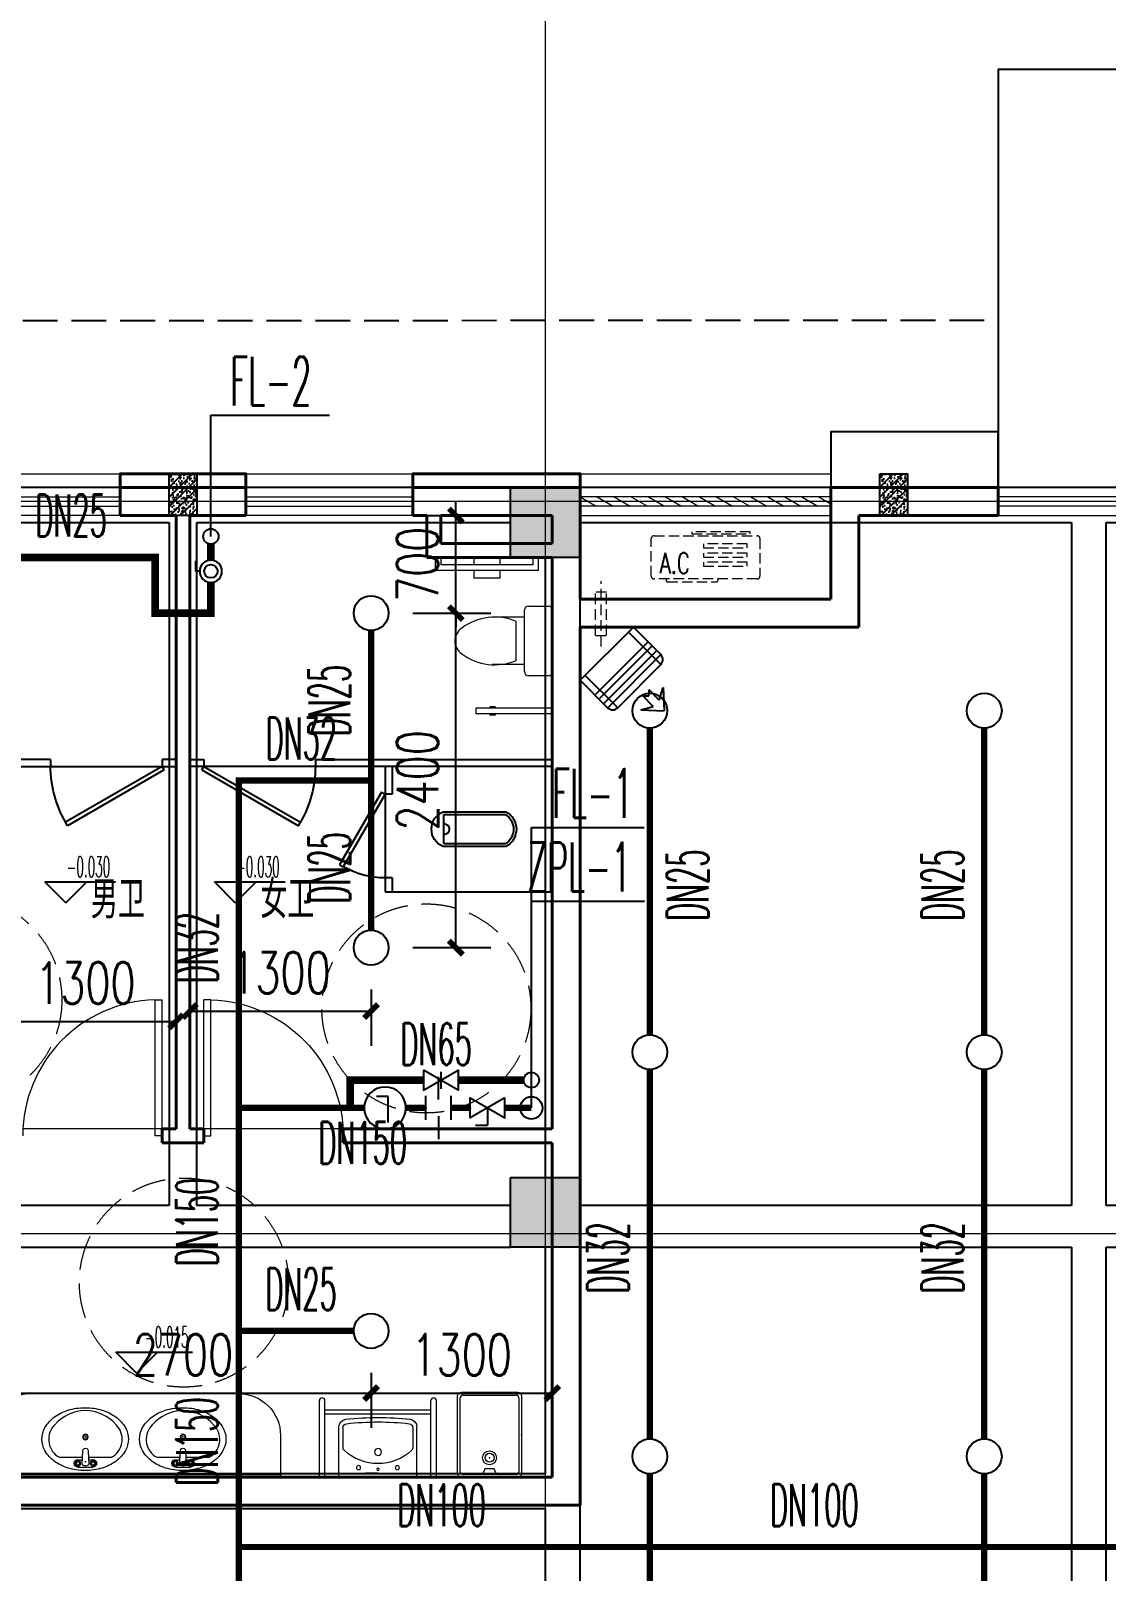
# Model space of a CAD drawing. Extents: x 1031190 to 1725648, y 733081 to 1571294.
# Drawn here: x 1148325 to 1156042, y 1141482 to 1152534 of the extents above; entities that cross this region are included whole.
import ezdxf

# ---------------------------------------------------------------- set-up
doc = ezdxf.new("R2010")
doc.units = 0
doc.header["$LTSCALE"] = 1000
doc.header["$MEASUREMENT"] = 0
for name, pattern in [('__DASH', [0.35, 0.25, -0.1]), ('ACAD_ISO10W100', [18.5, 12, -3, 0.5, -3]), ('DASH', [0.35, 0.25, -0.1]), ('DOTE', [2.42, 2, -0.2, 0.02, -0.2]), ('HIDDEN', [0.375, 0.25, -0.125])]:
    doc.linetypes.add(name, pattern=pattern)
for name, color, linetype in [('A-AC', 8, 'Continuous'), ('A-EQPM-MECH', 191, 'Continuous'), ('BEAM', 4, 'Continuous'), ('DIM_ELEV', 3, 'Continuous'), ('DIM_不分区喷淋', 3, 'Continuous'), ('DIM_废水', 3, 'Continuous'), ('EQUIP_不分区喷淋', 7, 'Continuous'), ('EVALVE_不分区喷淋', 7, 'Continuous'), ('PIPE-不分区喷淋', 6, 'ZP'), ('PIPE-废水', 31, 'F'), ('PUB_TEXT', 4, 'Continuous'), ('S-COLU-HATCH', 30, 'Continuous'), ('S-COLU-LINE1', 6, 'Continuous'), ('TEXT_不分区喷淋', 7, 'Continuous'), ('TEXT_废水', 7, 'Continuous'), ('TWT_DIM', 3, 'Continuous'), ('VALVE_不分区喷淋', 7, 'Continuous'), ('VALVE_废水', 7, 'Continuous'), ('VPIPE-不分区喷淋', 6, 'ZP'), ('VPIPE-废水', 31, 'F'), ('卫生间', 6, 'Continuous'), ('平面线脚', 30, 'Continuous'), ('洁具', 200, 'Continuous')]:
    doc.layers.add(name, color=color, linetype=linetype)
for name, color, linetype, lineweight in [('DOTE', 19, 'DOTE', 9), ('LVTRY', 1, 'Continuous', 13), ('STAIR', 2, 'Continuous', 18), ('WALL', 9, 'Continuous', 40), ('WINDOW', 8, 'Continuous', 15), ('平面-看线', 45, 'Continuous', 15), ('平面-空调室内机', 8, 'Continuous', 9), ('平面-空调预留孔', 8, 'Continuous', 15)]:
    doc.layers.add(name, color=color, linetype=linetype, lineweight=lineweight)
doc.styles.add('_TCH_DIM', font='SIMPLEX.shx', dxfattribs={"width": 0.6, "oblique": 10, "bigfont": 'hztxt.shx'})
doc.styles.add('_TCH_DIM_T3', font='SIMPLEX', dxfattribs={"width": 0.705882, "bigfont": 'GBCBIG'})
doc.styles.add('_TWT_PIPEDN', font='SIMPLEX.shx', dxfattribs={"width": 0.6, "oblique": 10, "height": 3, "bigfont": 'HZTXT.shx'})
doc.styles.add('_TWT_SERIAL', font='simplex.shx', dxfattribs={"width": 0.6, "oblique": 10, "height": 3.5, "bigfont": 'aadri.shx'})
doc.styles.add('DIM_FONT', font='SIMPLEX.shx', dxfattribs={"width": 0.56})
doc.styles.get("Standard").update_dxf_attribs({"font": 'gbenor.shx', "bigfont": 'gbcbig.shx'})
doc.linetypes.add('F', pattern='A,3,-0.2,["F",Standard,S=0.25,R=0,X=-0.1,Y=-0.115],-0.2', length=3.4)
doc.linetypes.add('ZP', pattern='A,3,-0.2,["ZP",Standard,S=0.25,R=0,X=-0.1,Y=-0.115],-0.35', length=3.55)
doc.dimstyles.new('_TWT_ARCH&&100', dxfattribs={"dimtxt": 297.5, "dimasz": 100, "dimexe": 250, "dimexo": 300, "dimgap": 126.25, "dimtad": 1, "dimdec": 0, "dimzin": 0, "dimdsep": 46, "dimtxsty": '_TCH_DIM_T3', "dimblk": 'ARCHTICK', "dimcen": 0.09, "dimclrt": 7, "dimazin": 2, "dimtfac": 1, "dimtdec": 0, "dimtix": 1, "dimtmove": 2, "dimatfit": 3, "dimfxl": 0, "dimtolj": 1, "dimtzin": 0, "dimarcsym": 0})

# ---------------------------------------------------------------- blocks, each defined once
blk = doc.blocks.new('A$C1F291256')
at = {"layer": 'BEAM', "linetype": 'ByBlock'}
h = blk.add_hatch(dxfattribs=at)
h.set_pattern_fill('ARMORED', color=2, scale=10, style=0)
h.set_pattern_definition([(50, (-1607921.84, 476005.3), (71.7260183, -6.2752135), [7.5, -82.5]), (355, (-1607921.84, 476005.3), (-13.8751334, 75.2192134), [6, -66]), (100.4514, (-1607915.865, 476004.78), (57.8509382, 68.9439542), [6.374019, -70.1142112]), (46.1842, (-1607921.84, 476025.3), (106.724105, -16.5519014), [11.25, -123.75]), (96.6356, (-1607912.95, 476023.92), (93.4662706, 97.411787), [9.561029, -105.1713]), (351.1842, (-1607921.84, 476025.3), (93.4661945, 97.41186), [9, -99]), (21, (-1607911.84, 476020.3), (59.6907052, -40.261889), [7.5, -82.5]), (326, (-1607911.84, 476020.3), (24.3315332, 72.5150045), [6, -66]), (71.4514, (-1607906.87, 476016.95), (84.0222629, 32.2530497), [6.374019, -70.1142112]), (37.5, (-1607921.842, 476005.302), (1.21598553, 33.2893854), [0, -65.2, 0, -67, 0, -66.25]), (7.5, (-1607921.842, 476005.302), (26.30695374, 39.4411712), [0, -38.2, 0, -63.7, 0, -25.25]), (327.5, (-1607944.142, 476005.302), (53.3822436, -2.25548717), [0, -25, 0, -78, 0, -103.5]), (317.5, (-1607954.14, 476005.3), (58.3186169, 10.0104982), [0, -32.5, 0, -51.8, 0, -73.5]), (45, (-1607921.84, 476005.3), (-35.355339, 35.355339), [])])
h.paths.add_polyline_path([(36700, -1600), (36700, -1900), (36900, -1900), (36900, -1600)])
h = blk.add_hatch(dxfattribs=at)
h.set_pattern_fill('ARMORED', color=2, scale=10, style=0)
h.set_pattern_definition([(50, (-1602821.61, 476005.3), (71.7260183, -6.2752135), [7.5, -82.5]), (355, (-1602821.61, 476005.3), (-13.8751334, 75.2192134), [6, -66]), (100.4514, (-1602815.63, 476004.78), (57.8509382, 68.9439542), [6.374019, -70.1142112]), (46.1842, (-1602821.61, 476025.3), (106.724105, -16.5519014), [11.25, -123.75]), (96.6356, (-1602812.71, 476023.92), (93.4662706, 97.411787), [9.561029, -105.1713]), (351.1842, (-1602821.61, 476025.3), (93.4661945, 97.41186), [9, -99]), (21, (-1602811.61, 476020.3), (59.6907052, -40.261889), [7.5, -82.5]), (326, (-1602811.61, 476020.3), (24.3315332, 72.5150045), [6, -66]), (71.4514, (-1602806.634, 476016.95), (84.0222629, 32.2530497), [6.374019, -70.1142112]), (37.5, (-1602821.608, 476005.302), (1.21598553, 33.2893854), [0, -65.2, 0, -67, 0, -66.25]), (7.5, (-1602821.61, 476005.3), (26.30695374, 39.4411712), [0, -38.2, 0, -63.7, 0, -25.25]), (327.5, (-1602843.908, 476005.302), (53.3822436, -2.25548717), [0, -25, 0, -78, 0, -103.5]), (317.5, (-1602853.91, 476005.3), (58.3186169, 10.0104982), [0, -32.5, 0, -51.8, 0, -73.5]), (45, (-1602821.61, 476005.3), (-35.355339, 35.355339), [])])
h.paths.add_polyline_path([(41800, -1600), (41800, -1900), (42000, -1900), (42000, -1600)])
at = {"layer": 'BEAM'}
h = blk.add_hatch(color=256, dxfattribs=at)
h.dxf.hatch_style = 1
h.paths.add_polyline_path([(39150, -1700), (39650, -1700), (39650, -2200), (39150, -2200)])
h = blk.add_hatch(color=256, dxfattribs=at)
h.dxf.hatch_style = 1
h.paths.add_polyline_path([(39150, -6650), (39650, -6650), (39650, -7150), (39150, -7150)])
for p, q in [((36800, -1700), (34300, -1700)), ((39151, -1700), (36800, -1700)), ((43300, -1700), (39651, -1700)), ((46950, -1700), (43300, -1700)), ((34300, -1950), (36700, -1950)), ((36700, -1950), (36700, -6850)), ((36900, -6850), (36900, -1950)), ((36900, -1950), (39151, -1950)), ((39650, -1950), (43175, -1950)), ((43175, -1950), (43175, -6850)), ((43425, -1950), (46950, -1950)), ((43425, -6850), (43425, -1950)), ((39400, -2200), (39400, -6650)), ((39650, -6650), (39650, -2200)), ((36700, -6850), (34100, -6850)), ((39150, -6850), (36900, -6850)), ((43175, -6850), (39649, -6850)), ((46950, -6850), (43425, -6850)), ((34100, -7150), (36800, -7150)), ((36800, -7150), (39150, -7150)), ((39400, -7150), (39400, -8775)), ((39649, -7150), (43175, -7150)), ((39650, -8900), (39650, -7150)), ((43175, -7150), (43175, -13250)), ((43425, -7150), (46950, -7150)), ((43425, -13250), (43425, -7150)), ((39400, -8775), (34100, -8775)), ((39650, -13000), (39650, -8900)), ((34100, -9025), (39400, -9025)), ((39400, -9025), (39400, -13000))]:
    blk.add_line(p, q, dxfattribs=at)
at = {"layer": 'BEAM', "color": 2, "linetype": 'ByBlock'}
for points in [[(36700, -1600), (36900, -1600), (36900, -1900), (36700, -1900)], [(41800, -1600), (42000, -1600), (42000, -1900), (41800, -1900)]]:
    blk.add_lwpolyline(points, close=True, dxfattribs=at)
at = {"layer": 'BEAM'}
for points in [[(39150, -1700), (39650, -1700), (39650, -2200), (39150, -2200)], [(39150, -6650), (39650, -6650), (39650, -7150), (39150, -7150)]]:
    blk.add_lwpolyline(points, close=True, dxfattribs=at)
blk = doc.blocks.new('A$C752800CC')
at = {"layer": 'LVTRY', "color": 0}
for p, q in [((380, 0), (820, 0)), ((1082, 0), (1082, -549)), ((1122, 0), (1122, -549)), ((0, -100), (95, -100)), ((95, -100), (95, -840)), ((350, -170), (350, -30)), ((850, -30), (850, -170)), ((0, -140), (55, -140)), ((55, -140), (55, -800)), ((820, -200), (380, -200)), ((430, -200), (430, -430)), ((770, -200), (770, -430)), ((740, -260), (460, -260)), ((0, -377), (55, -377)), ((95, -377), (150, -377)), ((150, -377), (150, -562)), ((1072, -409), (1082, -409)), ((1072, -409), (1072, -449)), ((1122, -409), (1132, -409)), ((1132, -409), (1132, -449)), ((1072, -449), (1082, -449)), ((1082, -549), (1122, -549)), ((1122, -449), (1132, -449)), ((0, -562), (55, -562)), ((95, -562), (150, -562)), ((0, -800), (55, -800)), ((0, -840), (95, -840))]:
    blk.add_line(p, q, dxfattribs=at)
for centre, radius, start, end in [((380, -30), 30, 90, 180), ((820, -30), 30, 0, 90), ((380, -170), 30, 180, 270), ((820, -170), 30, 270, 0), ((827, -412), 398, 157.4505, 216.6381), ((373, -412), 398, 323.3619, 22.5495), ((600, -589), 110, 213.4509, 326.5491)]:
    blk.add_arc(centre, radius, start, end, dxfattribs=at)
at = {"layer": 'LVTRY', "color": 0, "style": 'DIM_FONT', "text_generation_flag": 4, "width": 0.8, "flags": 9}
for tag in ['YSIZE', 'XSIZE']:
    blk.add_attdef(tag, (600, 0), '', height=0.5, rotation=180, dxfattribs=at)
blk = doc.blocks.new('BFBFGBVDVD')
at = {"layer": '洁具', "color": 0}
for p, q in [((1180497, 1092194), (1180597, 1092194)), ((1183147, 1092144), (1180497, 1092144)), ((1180582, 1092118), (1180597, 1092144)), ((1180582, 1092118), (1181275, 1091718)), ((1180597, 1092194), (1180597, 1092144)), ((1180597, 1092144), (1181290, 1091744)), ((1181397, 1092194), (1181397, 1092144)), ((1181397, 1092194), (1183147, 1092194)), ((1181275, 1091718), (1181290, 1091744))]:
    blk.add_line(p, q, dxfattribs=at)
blk.add_arc((1180597, 1092144), 800, 330, 0, dxfattribs=at)
at = {"color": 8, "ltscale": 0.5, "rotation": 270}
blk.add_blockref('A$C752800CC', (1183147, 1093644), dxfattribs=at)
blk = doc.blocks.new('cssd')
at = {"layer": '洁具', "color": 0}
for p, q in [((8184438, -430268), (8184958, -429968)), ((8184453, -430294), (8184973, -429994)), ((8184958, -429968), (8184973, -429994)), ((8184253, -431494), (8184253, -430294)), ((8184253, -430294), (8185153, -430294)), ((8184438, -430268), (8184453, -430294)), ((8184453, -430344), (8184453, -430294)), ((8185053, -430344), (8185053, -430294)), ((8185153, -430294), (8185153, -431494)), ((8184253, -430344), (8184453, -430344)), ((8185053, -430344), (8185153, -430344)), ((8184578, -430710), (8184578, -431162)), ((8184808, -430715), (8184598, -430715)), ((8184598, -430715), (8184598, -431156)), ((8184808, -431156), (8184808, -430715)), ((8184828, -431162), (8184828, -430710)), ((8184253, -431494), (8185153, -431494))]:
    blk.add_line(p, q, dxfattribs=at)
for centre, radius, start, end in [((8184453, -430294), 600, 0, 30), ((8184703, -430762), 135, 22.3551, 157.6449), ((8184703, -430715), 40, 180, 0), ((8184703, -431094), 142, 208.5105, 331.4895), ((8184703, -431094), 122, 210.8078, 329.1922)]:
    blk.add_arc(centre, radius, start, end, dxfattribs=at)
blk = doc.blocks.new('FGFGFNBFNB')
at = {"layer": '洁具', "color": 0}
for p, q in [((1179497, 1092194), (1177797, 1092194)), ((1177797, 1092144), (1180397, 1092144)), ((1179497, 1092194), (1179497, 1092144)), ((1180297, 1092144), (1179604, 1091744)), ((1180312, 1092118), (1179619, 1091718)), ((1180297, 1092194), (1180297, 1092144)), ((1180397, 1092194), (1180297, 1092194)), ((1180312, 1092118), (1180297, 1092144)), ((1179619, 1091718), (1179604, 1091744))]:
    blk.add_line(p, q, dxfattribs=at)
blk.add_arc((1180297, 1092144), 800, 180, 210, dxfattribs=at)
at = {"color": 8, "ltscale": 0.5, "xscale": -1, "rotation": 90}
blk.add_blockref('A$C752800CC', (1177797, 1093644), dxfattribs=at)
blk = doc.blocks.new('_LV1')
at = {"color": 0}
for p, q in [((-280, 0), (280, 0)), ((-280, 0), (-280, -361)), ((280, 0), (280, -361)), ((-280, -29), (280, -29)), ((0, -29), (-90, -29)), ((-90, -29), (90, -29)), ((-251, -356), (-251, -214)), ((251, -356), (251, -215))]:
    blk.add_line(p, q, dxfattribs=at)
for centre, radius in [((-139, -69), 15), ((0, -57), 8), ((139, -69), 15), ((1, -182), 24.9)]:
    blk.add_circle(centre, radius, dxfattribs=at)
for centre, radius, start, end in [((0, -452), 354, 46.7581, 133.1543), ((-223, -214), 28, 133.1543, 180), ((223, -215), 28, 0, 46.7581), ((-224, -361), 56, 180, 263.481), ((-223, -356), 28, 180, 263.4984), ((0, 1600), 2029, 263.481, 276.519), ((0, 1600), 1997, 263.4984, 276.5122), ((223, -356), 28, 276.5122, 0), ((224, -361), 56, 276.519, 0)]:
    blk.add_arc(centre, radius, start, end, dxfattribs=at)
blk = doc.blocks.new('A$C549C535F')
at = {"layer": 'LVTRY', "color": 0}
for p, q in [((0, 0), (-550, 0)), ((0, -40), (-550, -40)), ((-485, -800), (-485, -40)), ((-455, -800), (-455, -40)), ((0, -800), (-550, -800)), ((0, -840), (-550, -840))]:
    blk.add_line(p, q, dxfattribs=at)
for centre in [(-550, -20), (-550, -820)]:
    blk.add_arc(centre, 20, 89.9994, 269.9994, dxfattribs=at)
at = {"layer": 'LVTRY', "color": 8, "extrusion": (0, 0, -1), "zscale": -1, "rotation": 90}
blk.add_blockref('_LV1', (0, -420), dxfattribs=at)
blk = doc.blocks.new('QER5Y5WE3')
for p, q in [((-194, 188), (-1, 388)), ((72, 389), (-156, 153)), ((360, -17), (-29, 359)), ((389, 14), (0, 389)), ((72, 389), (387, 86)), ((236, 408), (404, 419)), ((326, 383), (236, 408)), ((326, 383), (253, 308)), ((372, 340), (299, 264)), ((399, 251), (372, 340)), ((399, 251), (404, 419)), ((292, -73), (-90, 296)), ((321, -43), (-61, 326)), ((297, 307), (253, 308)), ((299, 264), (297, 307)), ((194, -188), (-194, 188)), ((387, 86), (159, -151)), ((388, 13), (194, -188))]:
    blk.add_line(p, q)
for centre, start, end in [((36, 352), 46.0154, 136.0154), ((351, 49), 316.0154, 46.0154)]:
    blk.add_arc(centre, 51.3, start, end)
blk = doc.blocks.new('gsergvr')
at = {"layer": '平面-空调预留孔', "linetype": 'DASH', "ltscale": 0.3}
for p, q in [((34075, 17176), (34075, 17166)), ((34085, 17156), (34438, 17156)), ((34448, 17166), (34448, 17176))]:
    blk.add_line(p, q, dxfattribs=at)
blk.add_lwpolyline([(34729, 17176), (33989, 17176, -0.414214), (33969, 17196), (33969, 17466, -0.414214), (33989, 17486), (34729, 17486, -0.414214), (34749, 17466), (34749, 17196, -0.414214)], format="xyb", close=True, dxfattribs=at)
for points in [[(34679, 17515), (34260, 17515), (34260, 17500), (34679, 17500)], [(34658, 17428), (34343, 17428), (34343, 17399), (34658, 17399)], [(34658, 17362), (34343, 17362), (34343, 17333), (34658, 17333)], [(34658, 17296), (34343, 17296), (34343, 17267), (34658, 17267)]]:
    blk.add_lwpolyline(points, close=True, dxfattribs=at)
for centre, start, end in [((34085, 17166), 180, 270), ((34438, 17166), 270, 0)]:
    blk.add_arc(centre, 10, start, end, dxfattribs=at)
at = {"layer": '平面-空调预留孔', "linetype": 'DASH', "ltscale": 0.3, "style": '_TCH_DIM', "width": 0.705882}
blk.add_text('A.C', height=146.9, dxfattribs=at).set_placement((34028, 17216))
blk = doc.blocks.new('dongkong')
at = {"layer": '平面-空调预留孔', "linetype": 'HIDDEN', "ltscale": 0.3}
for p, q in [((-603796, 210900), (-603796, 210431)), ((-603836, 210821), (-603836, 210511)), ((-603836, 210821), (-603756, 210821)), ((-603756, 210821), (-603756, 210511))]:
    blk.add_line(p, q, dxfattribs=at)
blk.add_lwpolyline([(-603756, 210511), (-603836, 210511)], dxfattribs=at)
blk = doc.blocks.new('rewerwer')
at = {"layer": 'S-COLU-HATCH'}
h = blk.add_hatch(color=8, dxfattribs=at)
h.dxf.hatch_style = 1
h.paths.add_polyline_path([(1332338, 1149256), (1332838, 1149256), (1332838, 1148756), (1332338, 1148756)])
h = blk.add_hatch(color=8, dxfattribs=at)
h.dxf.hatch_style = 1
h.paths.add_polyline_path([(1332338, 1144306), (1332838, 1144306), (1332838, 1143806), (1332338, 1143806)])
at = {"layer": 'S-COLU-LINE1', "color": 8}
for points in [[(1332338, 1149256), (1332838, 1149256), (1332838, 1148756), (1332338, 1148756)], [(1332338, 1144306), (1332838, 1144306), (1332838, 1143806), (1332338, 1143806)]]:
    blk.add_lwpolyline(points, close=True, dxfattribs=at)
blk = doc.blocks.new('_ArchTick')
at = {"color": 0, "linetype": 'ByBlock', "const_width": 0.4}
blk.add_lwpolyline([(-0.5, -0.5), (0.5, 0.5)], dxfattribs=at)
blk = doc.blocks.new('*D684')
at = {"layer": 'Defpoints', "color": 0}
for p in [(1149467, 1145956), (1150767, 1145956), (1150767, 1145501)]:
    blk.add_point(p, dxfattribs=at)
at = {"layer": 'TWT_DIM', "color": 0, "lineweight": -2}
for p, q in [((1149467, 1145656), (1149467, 1145251)), ((1150767, 1145656), (1150767, 1145251)), ((1149467, 1145501), (1150767, 1145501))]:
    blk.add_line(p, q, dxfattribs=at)
at = {"layer": 'TWT_DIM', "color": 0, "lineweight": -2, "xscale": 100, "yscale": 100, "zscale": 100, "rotation": 180}
blk.add_blockref('_ArchTick', (1149467, 1145501), dxfattribs=at)
at = {"layer": 'TWT_DIM', "color": 0, "lineweight": -2, "xscale": 100, "yscale": 100, "zscale": 100}
blk.add_blockref('_ArchTick', (1150767, 1145501), dxfattribs=at)
at = {"layer": 'TWT_DIM', "color": 7, "insert": (1150117, 1145776), "char_height": 297.5, "attachment_point": 5, "style": '_TCH_DIM_T3'}
blk.add_mtext('\\A1;1300', dxfattribs=at)
blk = doc.blocks.new('*D685')
at = {"layer": 'Defpoints', "color": 0}
for p in [(1148067, 1145956), (1149367, 1145956), (1149367, 1145427)]:
    blk.add_point(p, dxfattribs=at)
at = {"layer": 'TWT_DIM', "color": 0, "lineweight": -2}
for p, q in [((1148067, 1145656), (1148067, 1145177)), ((1149367, 1145656), (1149367, 1145177)), ((1148067, 1145427), (1149367, 1145427))]:
    blk.add_line(p, q, dxfattribs=at)
at = {"layer": 'TWT_DIM', "color": 0, "lineweight": -2, "xscale": 100, "yscale": 100, "zscale": 100, "rotation": 180}
blk.add_blockref('_ArchTick', (1148067, 1145427), dxfattribs=at)
at = {"layer": 'TWT_DIM', "color": 0, "lineweight": -2, "xscale": 100, "yscale": 100, "zscale": 100}
blk.add_blockref('_ArchTick', (1149367, 1145427), dxfattribs=at)
at = {"layer": 'TWT_DIM', "color": 7, "insert": (1148717, 1145702), "char_height": 297.5, "attachment_point": 5, "style": '_TCH_DIM_T3'}
blk.add_mtext('\\A1;1300', dxfattribs=at)
blk = doc.blocks.new('*D689')
at = {"layer": 'Defpoints', "color": 0}
for p in [(1148067, 1143206), (1150767, 1143206), (1150767, 1142760)]:
    blk.add_point(p, dxfattribs=at)
at = {"layer": 'TWT_DIM', "color": 0, "lineweight": -2}
for p, q in [((1148067, 1142906), (1148067, 1142510)), ((1150767, 1142906), (1150767, 1142510)), ((1148067, 1142760), (1150767, 1142760))]:
    blk.add_line(p, q, dxfattribs=at)
at = {"layer": 'TWT_DIM', "color": 0, "lineweight": -2, "xscale": 100, "yscale": 100, "zscale": 100, "rotation": 180}
blk.add_blockref('_ArchTick', (1148067, 1142760), dxfattribs=at)
at = {"layer": 'TWT_DIM', "color": 0, "lineweight": -2, "xscale": 100, "yscale": 100, "zscale": 100}
blk.add_blockref('_ArchTick', (1150767, 1142760), dxfattribs=at)
at = {"layer": 'TWT_DIM', "color": 7, "insert": (1149417, 1143035), "char_height": 297.5, "attachment_point": 5, "style": '_TCH_DIM_T3'}
blk.add_mtext('\\A1;2700', dxfattribs=at)
blk = doc.blocks.new('*D690')
at = {"layer": 'Defpoints', "color": 0}
for p in [(1150767, 1143206), (1152067, 1143206), (1152067, 1142760)]:
    blk.add_point(p, dxfattribs=at)
at = {"layer": 'TWT_DIM', "color": 0, "lineweight": -2}
for p, q in [((1150767, 1142906), (1150767, 1142510)), ((1152067, 1142906), (1152067, 1142510)), ((1150767, 1142760), (1152067, 1142760))]:
    blk.add_line(p, q, dxfattribs=at)
at = {"layer": 'TWT_DIM', "color": 0, "lineweight": -2, "xscale": 100, "yscale": 100, "zscale": 100, "rotation": 180}
blk.add_blockref('_ArchTick', (1150767, 1142760), dxfattribs=at)
at = {"layer": 'TWT_DIM', "color": 0, "lineweight": -2, "xscale": 100, "yscale": 100, "zscale": 100}
blk.add_blockref('_ArchTick', (1152067, 1142760), dxfattribs=at)
at = {"layer": 'TWT_DIM', "color": 7, "insert": (1151417, 1143035), "char_height": 297.5, "attachment_point": 5, "style": '_TCH_DIM_T3'}
blk.add_mtext('\\A1;1300', dxfattribs=at)
blk = doc.blocks.new('*D694')
at = {"layer": 'Defpoints', "color": 0}
for p in [(1150767, 1148356), (1151375, 1148356), (1150767, 1145956)]:
    blk.add_point(p, dxfattribs=at)
at = {"layer": 'TWT_DIM', "color": 0, "lineweight": -2}
for p, q in [((1151067, 1148356), (1151625, 1148356)), ((1151375, 1145956), (1151375, 1148356)), ((1151067, 1145956), (1151625, 1145956))]:
    blk.add_line(p, q, dxfattribs=at)
at = {"layer": 'TWT_DIM', "color": 0, "lineweight": -2, "xscale": 100, "yscale": 100, "zscale": 100}
for p, rotation in [((1151375, 1148356), 90), ((1151375, 1145956), 270)]:
    blk.add_blockref('_ArchTick', p, dxfattribs=dict(at, rotation=rotation))
at = {"layer": 'TWT_DIM', "color": 7, "insert": (1151100, 1147156), "char_height": 297.5, "attachment_point": 5, "rotation": 90, "style": '_TCH_DIM_T3'}
blk.add_mtext('\\A1;2400', dxfattribs=at)
blk = doc.blocks.new('*D695')
at = {"layer": 'Defpoints', "color": 0}
for p in [(1150767, 1149056), (1151375, 1149056), (1150767, 1148356)]:
    blk.add_point(p, dxfattribs=at)
at = {"layer": 'TWT_DIM', "color": 0, "lineweight": -2}
for p, q in [((1151375, 1149056), (1151375, 1149156)), ((1151067, 1149056), (1151625, 1149056)), ((1151375, 1148356), (1151375, 1149056)), ((1151067, 1148356), (1151625, 1148356)), ((1151375, 1148356), (1151375, 1148256))]:
    blk.add_line(p, q, dxfattribs=at)
at = {"layer": 'TWT_DIM', "color": 0, "lineweight": -2, "xscale": 100, "yscale": 100, "zscale": 100}
for p, rotation in [((1151375, 1149056), 270), ((1151375, 1148356), 90)]:
    blk.add_blockref('_ArchTick', p, dxfattribs=dict(at, rotation=rotation))
at = {"layer": 'TWT_DIM', "color": 7, "insert": (1151100, 1148706), "char_height": 297.5, "attachment_point": 5, "rotation": 90, "style": '_TCH_DIM_T3'}
blk.add_mtext('\\A1;700', dxfattribs=at)
blk = doc.blocks.new('$EVALVE$00000030')
for p in [(0, 0), (87, 124)]:
    blk.add_line(p, (0, 124))
blk.add_lwpolyline([(-125, -72), (125, 72), (125, -72), (-125, 72)], close=True)
for p in [(-125, 0), (125, 0)]:
    blk.add_point(p)
blk = doc.blocks.new('$EVALVE$00000027')
at = {"color": 7}
for p, q in [((-23, 104), (-23, -83)), ((-23, -83), (61, -83))]:
    blk.add_line(p, q, dxfattribs=at)
blk.add_lwpolyline([(-150, 0, 1), (150, 0, 1), (-150, 0, 0.808179)], format="xyb")
for p in [(-150, 0), (150, 0)]:
    blk.add_point(p)
blk = doc.blocks.new('$VALVE$00000458')
at = {"linetype": 'Continuous'}
for p, q in [((0, 60), (0, 224)), ((-90, 86), (-90, -86)), ((90, 86), (90, -86)), ((0, -60), (0, -224))]:
    blk.add_line(p, q, dxfattribs=at)
for p in [(-90, 0), (90, 0)]:
    blk.add_point(p)
blk = doc.blocks.new('$VALVE$00000296')
for points in [[(-125, 72), (-125, -72), (125, 72), (125, -72), (-125, 72)], [(0, 60), (0, -64)]]:
    blk.add_lwpolyline(points)
for p in [(-125, 0), (125, 0)]:
    blk.add_point(p)
blk = doc.blocks.new('$VALVE$00000524')
for p in [(75, 111), (0, 80)]:
    blk.add_line(p, (0, 111))
blk.add_lwpolyline([(-80, 0, 1), (80, 0, 1), (-80, 0, 0.376185)], format="xyb")
blk.add_circle((0, 0), 48)
for p in [(-80, 0), (80, 0)]:
    blk.add_point(p)
blk = doc.blocks.new('$TwtSys$00000125')
blk.add_circle((0, 0, 0), 1)
blk = doc.blocks.new('$WINLIB2D$00000001')
at = {"color": 0}
for points in [[(-0.5, 0.5), (-0.5, -0.5)], [(-0.5, 0.5), (0.5, 0.5)], [(0.5, -0.5), (0.5, 0.5)], [(0.5, 0.1667), (-0.5, 0.1667)], [(0.5, -0.1667), (-0.5, -0.1667)], [(-0.5, -0.5), (0.5, -0.5)]]:
    blk.add_lwpolyline(points, dxfattribs=at)
blk = doc.blocks.new('$DorLib2D$00000001')
for p, q in [((0.45, 0.975), (0.5, 0.975)), ((0.45, 0), (0.45, 0.975)), ((0.5, 0), (0.5, 0.975)), ((0.5, 0), (0.45, 0))]:
    blk.add_line(p, q)
at = {"lineweight": 13}
blk.add_arc((0.475, 0), 0.975, 91.4693, 180, dxfattribs=at)
blk = doc.blocks.new('$WINLIB2D$00000039')
at = {"color": 0}
for points in [[(-0.5, 0.5), (-0.5, -0.5)], [(0.5, 0.5), (-0.5, 0.5)], [(0.5, -0.5), (0.5, 0.5)], [(-0.5, 0.1667), (0.5, 0.1667)], [(-0.3839, -0.1667), (-0.448, 0.1667)], [(-0.3159, -0.1667), (-0.38, 0.1667)], [(-0.2479, -0.1667), (-0.312, 0.1667)], [(-0.1799, -0.1667), (-0.244, 0.1667)], [(-0.1119, -0.1667), (-0.176, 0.1667)], [(-0.0439, -0.1667), (-0.108, 0.1667)], [(0.0241, -0.1667), (-0.04, 0.1667)], [(0.0921, -0.1667), (0.028, 0.1667)], [(0.16, -0.1667), (0.0959, 0.1667)], [(0.228, -0.1667), (0.1639, 0.1667)], [(0.296, -0.1667), (0.2319, 0.1667)], [(0.364, -0.1667), (0.2999, 0.1667)], [(0.432, -0.1667), (0.3679, 0.1667)], [(0.5, -0.1667), (0.4359, 0.1667)], [(-0.4519, -0.1667), (-0.5, 0.0836)], [(-0.5, -0.1667), (0.5, -0.1667)], [(0.5, -0.5), (-0.5, -0.5)]]:
    blk.add_lwpolyline(points, dxfattribs=at)
blk = doc.blocks.new('$lvtry$00000187')
at = {"color": 0}
for p, q in [((-285, -420, 0), (-285, -40, 0)), ((-265, -20, 0), (265, -20, 0)), ((285, -40, 0), (285, -420, 0)), ((285, -180, 0), (245, -198, 0)), ((245, -198, 0), (245, -263, 0)), ((245, -263, 0), (285, -280, 0)), ((265, -440, 0), (-265, -440, 0))]:
    blk.add_line(p, q, dxfattribs=at)
at = {"color": 0, "elevation": 0}
blk.add_lwpolyline([(305, -430, -0.414214), (275, -460), (-275, -460, -0.414214), (-305, -430), (-305, -30, -0.414214), (-275, 0), (275, 0, -0.414214), (305, -30)], format="xyb", close=True, dxfattribs=at)
at = {"color": 0}
for radius in [50, 32.5]:
    blk.add_circle((165, -230, 0), radius, dxfattribs=at)
for centre, start, end in [((-265, -40, 0), 90, 180), ((265, -40, 0), 0, 90), ((-265, -420, 0), 180, 270), ((265, -420, 0), 270, 0)]:
    blk.add_arc(centre, 20, start, end, dxfattribs=at)
for p in [(0, 0, 0), (165, -230, 0)]:
    blk.add_point(p, dxfattribs=at)
blk = doc.blocks.new('$lvtry$00000196')
at = {"color": 0}
for points in [[(219, -385, 0.106486), (289, -308, 0.130324), (310, -225, 0.130324), (289, -143, 0.106486), (219, -66, 0.084172), (123, -18, 0.073176), (0, 0, 0.073176), (-123, -18, 0.084172), (-219, -66, 0.106486), (-289, -143, 0.130324), (-310, -225, 0.130324), (-289, -308, 0.106486), (-219, -385, 0.084172), (-123, -433, 0.073176), (0, -451, 0.073176), (123, -433, 0.084172)], [(-22, -44), (-17, -142, 1), (21, -142), (26, -44, 0.493794)]]:
    blk.add_lwpolyline(points, format="xyb", close=True, dxfattribs=at)
for points in [[(-218, -329, -0.467303), (-199, -103, -0.154885), (-179, -96), (-17, -96, -0.154885)], [(21, -96), (183, -96, -0.154885), (203, -103, -0.467303), (222, -329, -0.210278), (2, -430, -0.210278), (-218, -329, -0.467303)]]:
    blk.add_lwpolyline(points, format="xyb", dxfattribs=at)
for points in [[(-52, -25), (56, -25)], [(-52, -78), (-20, -78)], [(24, -78), (56, -78)]]:
    blk.add_lwpolyline(points, dxfattribs=at)
for centre, radius in [((-52, -52), 19.4), ((-52, -52), 12.6), ((56, -52), 19.4), ((56, -52), 12.6), ((2, -241), 19.7), ((2, -241), 14.7)]:
    blk.add_circle(centre, radius, dxfattribs=at)
for centre, start, end in [((-52, -52), 90, 270), ((56, -52), 270, 90)]:
    blk.add_arc(centre, 26.5, start, end, dxfattribs=at)
for p in [(2, -62), (2, -241)]:
    blk.add_point(p, dxfattribs=at)

msp = doc.modelspace()

# ---------------------------------------------------------------- hatches: boundary and pattern name
at = {"layer": 'PIPE-不分区喷淋'}
for points in [[(1149817, 1147156.1), (1149794.5, 1147156.1), (1149794.5, 1147178.6)], [(1149817, 1147156.1), (1149817, 1147178.6), (1149794.5, 1147178.6)]]:
    msp.add_hatch(color=256, dxfattribs=at).paths.add_polyline_path(points)
at = {"layer": 'PIPE-废水'}
for points in [[(1149217, 1148756.1), (1149217, 1148783.6), (1149244.5, 1148783.6)], [(1149217, 1148756.1), (1149244.5, 1148756.1), (1149244.5, 1148783.6)], [(1149217, 1148356.1), (1149189.5, 1148356.1), (1149189.5, 1148328.6)], [(1149217, 1148356.1), (1149217, 1148328.6), (1149189.5, 1148328.6)], [(1149617, 1148356.1), (1149644.5, 1148356.1), (1149644.5, 1148328.6)], [(1149617, 1148356.1), (1149617, 1148328.6), (1149644.5, 1148328.6)], [(1150617, 1145006.1), (1150617, 1145033.6), (1150589.5, 1145033.6)], [(1150617, 1145006.1), (1150589.5, 1145006.1), (1150589.5, 1145033.6)]]:
    msp.add_hatch(color=256, dxfattribs=at).paths.add_polyline_path(points)

# ---------------------------------------------------------------- linework, layer by layer
at = {"layer": 'A-EQPM-MECH', "color": 8}
msp.add_lwpolyline([(1167267, 1149256.1), (1167267, 1152256.1), (1155267, 1152257.1), (1155267, 1149257.1)], dxfattribs=at)
at = {"layer": 'DIM_ELEV', "color": 8}
for p, q in [((1148576.7, 1146277), (1148426.7, 1146427)), ((1148426.7, 1146427), (1148933.9, 1146427)), ((1148576.7, 1146277), (1148726.7, 1146427)), ((1149792.6, 1146277), (1149642.6, 1146427)), ((1149642.6, 1146427), (1150149.7, 1146427)), ((1149792.6, 1146277), (1149942.6, 1146427)), ((1149084.1, 1142903.1), (1148934.1, 1143053.1)), ((1148934.1, 1143053.1), (1149485.7, 1143053.1)), ((1149084.1, 1142903.1), (1149234.1, 1143053.1))]:
    msp.add_line(p, q, dxfattribs=at)
at = {"layer": 'DIM_不分区喷淋'}
for p, q in [((1151917, 1144806.1), (1151917, 1146289.6)), ((1151917, 1146289.6), (1152729.5, 1146289.6))]:
    msp.add_line(p, q, dxfattribs=at)
at = {"layer": 'DIM_废水'}
for p, q in [((1149617, 1148906.1), (1149617, 1149775.6)), ((1149617, 1149775.6), (1150468.1, 1149775.6)), ((1151917, 1145006.1), (1151917, 1146818.2)), ((1151917, 1146818.2), (1152725.4, 1146818.2))]:
    msp.add_line(p, q, dxfattribs=at)
at = {"layer": 'DOTE', "linetype": 'ACAD_ISO10W100', "ltscale": 100}
for p, q in [((1152017, 1157556.1), (1152017, 1132856.1)), ((1188217, 1149156.1), (1146617, 1149156.1)), ((1129617, 1143906.1), (1188217, 1143906.1))]:
    msp.add_line(p, q, dxfattribs=at)
at = {"layer": 'LVTRY', "color": 8}
msp.add_lwpolyline([(1150117, 1142156.1), (1148017, 1142156.1), (1148017, 1142456.1, -0.4142136), (1148317, 1142756.1), (1149817, 1142756.1, -0.4142136), (1150117, 1142456.1)], format="xyb", close=True, dxfattribs=at)
msp.add_lwpolyline([(1150117, 1142156.1), (1148017, 1142156.1), (1148017, 1142176.1), (1150117, 1142176.1)], close=True, dxfattribs=at)
at = {"layer": 'PIPE-不分区喷淋', "const_width": 45}
for points in [[(1150767, 1148231.1), (1150767, 1147156.1)], [(1152767, 1147531.1), (1152767, 1145331.1)], [(1155167, 1147531.1), (1155167, 1145331.1)], [(1149817, 1147156.1), (1149817, 1144806.1)], [(1150767, 1147156.1), (1149817, 1147156.1)], [(1150767, 1147156.1), (1150767, 1146081.1)], [(1152767, 1145081.1), (1152767, 1142431.1)], [(1155167, 1145081.1), (1155167, 1142431.1)], [(1150717, 1144806.1), (1149817, 1144806.1)], [(1149817, 1144806.1), (1149817, 1143206.1)], [(1151160.5, 1144806.1), (1151017, 1144806.1)], [(1151476.9, 1144806.1), (1151340.2, 1144806.1)], [(1151917, 1144806.1), (1151727.3, 1144806.1)], [(1149817, 1143206.1), (1149817, 1141656.1)], [(1149817, 1143206.1), (1150642, 1143206.1)], [(1152767, 1142181.1), (1152767, 1141656.1)], [(1155167, 1142181.1), (1155167, 1141656.1)], [(1149817, 1141656.1), (1149817, 1140006.1)], [(1152767, 1141656.1), (1149817, 1141656.1)], [(1152767, 1141656.1), (1152767, 1139231.1)], [(1155167, 1141656.1), (1152767, 1141656.1)], [(1155167, 1141656.1), (1155167, 1139231.1)], [(1157867, 1141656.1), (1155167, 1141656.1)]]:
    msp.add_lwpolyline(points, dxfattribs=at)
at = {"layer": 'PIPE-废水', "const_width": 55}
for points in [[(1149617, 1148851.1), (1149617, 1148736.1)], [(1148067, 1148756.1), (1149217, 1148756.1)], [(1149217, 1148756.1), (1149217, 1148356.1)], [(1149617, 1148576.1), (1149617, 1148356.1)], [(1149217, 1148356.1), (1149617, 1148356.1)], [(1151142, 1145006.1), (1150617, 1145006.1)], [(1150617, 1145006.1), (1150617, 1144806.1)], [(1151862, 1145006.1), (1151392, 1145006.1)]]:
    msp.add_lwpolyline(points, dxfattribs=at)
at = {"layer": 'STAIR', "color": 8, "linetype": '__DASH'}
for centre in [(1147797.7, 1145580), (1151163.7, 1145519.7), (1149423.7, 1143552.9)]:
    msp.add_circle(centre, 750, dxfattribs=at)
at = {"layer": 'VPIPE-不分区喷淋'}
msp.add_circle((1151917, 1144806.1), 80, dxfattribs=at)
at = {"layer": 'VPIPE-废水'}
for centre in [(1149617, 1148906.1), (1149617, 1148906.1), (1151917, 1145006.1)]:
    msp.add_circle(centre, 55, dxfattribs=at)
at = {"layer": 'WALL', "color": 8}
for p, q in [((1149467, 1149256.1), (1148966.5, 1149256.1)), ((1148966.5, 1149256.1), (1148966.5, 1149056.1)), ((1149867, 1149256.1), (1149467, 1149256.1)), ((1149867, 1149056.1), (1149867, 1149256.1)), ((1151267.4, 1149256.1), (1151067, 1149256.1)), ((1151067, 1149256.1), (1151067, 1149056.1)), ((1152167, 1149256.1), (1151267.4, 1149256.1)), ((1152267, 1149256.1), (1152167, 1149256.1)), ((1152267, 1149056.1), (1152267, 1149256.1)), ((1154167, 1149256.1), (1154067, 1149256.1)), ((1154067, 1149256.1), (1154067, 1149056.1)), ((1155267, 1149256.1), (1154167, 1149256.1)), ((1155267, 1149056.1), (1155267, 1149256.1)), ((1148966.5, 1149056.1), (1149367, 1149056.1)), ((1149367, 1144656.1), (1149367, 1149056.1)), ((1149467, 1144656.1), (1149467, 1149056.1)), ((1149467, 1149056.1), (1149867, 1149056.1)), ((1151067, 1149056.1), (1151167.4, 1149056.1)), ((1151167.4, 1149056.1), (1151167.4, 1148756.1)), ((1151267.4, 1149056.1), (1151267.4, 1148856.1)), ((1152067, 1149056.1), (1151267.4, 1149056.1)), ((1152067, 1148856.1), (1152067, 1149056.1)), ((1152267, 1148856.1), (1152267, 1149056.1)), ((1154067, 1148456.1), (1154067, 1149056.1)), ((1154267, 1149056.1), (1155267, 1149056.1)), ((1154267, 1148256.1), (1154267, 1149056.1)), ((1151267.4, 1148856.1), (1152067, 1148856.1)), ((1152267, 1148456.1), (1152267, 1148856.1)), ((1151167.4, 1148756.1), (1152067, 1148756.1)), ((1152067, 1148356.1), (1152067, 1148756.1)), ((1152067, 1144656.1), (1152067, 1148356.1)), ((1152267, 1148456.1), (1154067, 1148456.1)), ((1152267, 1144656.1), (1152267, 1148256.1)), ((1152267, 1148256.1), (1154267, 1148256.1)), ((1149367, 1144656.1), (1149267, 1144656.1)), ((1149267, 1144656.1), (1149267, 1144556.1)), ((1149567, 1144656.1), (1149467, 1144656.1)), ((1149567, 1144556.1), (1149567, 1144656.1)), ((1152067, 1144656.1), (1150567, 1144656.1)), ((1150567, 1144656.1), (1150567, 1144556.1)), ((1152267, 1141956.1), (1152267, 1144656.1)), ((1149267, 1144556.1), (1149467, 1144556.1)), ((1149467, 1144556.1), (1149567, 1144556.1)), ((1150567, 1144556.1), (1152067, 1144556.1)), ((1152067, 1142156.1), (1152067, 1144556.1)), ((1146717, 1142156.1), (1152067, 1142156.1)), ((1146517, 1141956.1), (1152267, 1141956.1))]:
    msp.add_line(p, q, dxfattribs=at)
for points in [[(1149867, 1149256.1), (1149867, 1149356.1), (1148966.5, 1149356.1), (1148966.5, 1149256.1)], [(1152267, 1149256.1), (1152267, 1149356.1), (1151067, 1149356.1), (1151067, 1149256.1)]]:
    msp.add_lwpolyline(points, dxfattribs=at)
at = {"layer": 'WINDOW'}
for p, q in [((1149267, 1144656.1), (1148267, 1144656.1)), ((1150567, 1144656.1), (1149567, 1144656.1))]:
    msp.add_line(p, q, dxfattribs=at)
at = {"layer": '卫生间', "color": 8, "linetype": 'DASH'}
msp.add_lwpolyline([(1146717, 1154656.1), (1147917, 1154656.1), (1147917, 1150456.1), (1155267, 1150457.1)], dxfattribs=at)
at = {"layer": '平面-看线', "color": 8}
for points in [[(1147766.5, 1149356.1), (1148966.5, 1149356.1)], [(1149867, 1149356.1), (1151067, 1149356.1)], [(1152267, 1149356.1), (1154067, 1149356.1)]]:
    msp.add_lwpolyline(points, dxfattribs=at)
at = {"layer": '平面线脚', "color": 8}
msp.add_lwpolyline([(1155267, 1149256.1), (1155267.1, 1149656.1), (1154067.1, 1149656.1), (1154067, 1149256.1)], dxfattribs=at)

# ---------------------------------------------------------------- block references
at = {"color": 8, "xscale": -1}
for name in ['BFBFGBVDVD', 'FGFGFNBFNB']:
    msp.add_blockref(name, (2329864, 55112.5), dxfattribs=at)
at = {"color": 8, "rotation": 270}
msp.add_blockref('A$C549C535F', (1151236.1, 1142156.1), dxfattribs=at)
at = {"layer": 'A-AC', "color": 8, "linetype": 'ByBlock', "rotation": 268.9846063388433}
msp.add_blockref('QER5Y5WE3', (1152457.9, 1148065.2), dxfattribs=at)
at = {"layer": 'BEAM'}
msp.add_blockref('A$C1F291256', (1112617, 1150956.1), dxfattribs=at)
at = {"layer": 'EQUIP_不分区喷淋', "xscale": 125, "yscale": 125, "zscale": 125, "rotation": 1.243358235020514e-11}
for p in [(1150767, 1148356.1), (1150767, 1145956.1), (1150767, 1143206.1)]:
    msp.add_blockref('$TwtSys$00000125', p, dxfattribs=at)
at = {"layer": 'EQUIP_不分区喷淋', "xscale": 125, "yscale": 125, "zscale": 125}
for p in [(1152767, 1147656.1), (1155167, 1147656.1), (1152767, 1145206.1), (1155167, 1145206.1), (1152767, 1142306.1), (1155167, 1142306.1)]:
    msp.add_blockref('$TwtSys$00000125', p, dxfattribs=at)
at = {"layer": 'EVALVE_不分区喷淋', "rotation": 179.9999999999936}
for name, p in [('$EVALVE$00000027', (1150867, 1144806.1)), ('$EVALVE$00000030', (1151602.1, 1144806.1))]:
    msp.add_blockref(name, p, dxfattribs=at)
at = {"layer": 'LVTRY', "color": 8, "rotation": 269.9999999966305}
msp.add_blockref('$lvtry$00000187', (1151847, 1142461.1), dxfattribs=at)
at = {"layer": 'LVTRY', "color": 8, "yscale": -1, "rotation": 359.9999999966305}
for p in [(1148715.1, 1142204.5), (1149415.1, 1142204.5)]:
    msp.add_blockref('$lvtry$00000196', p, dxfattribs=at)
at = {"layer": 'S-COLU-LINE1', "color": 8}
msp.add_blockref('rewerwer', (-180570.7, 0), dxfattribs=at)
at = {"layer": 'VALVE_不分区喷淋', "rotation": 179.9999999999936}
msp.add_blockref('$VALVE$00000458', (1151250.4, 1144806.1), dxfattribs=at)
at = {"layer": 'VALVE_废水', "xscale": -1, "yscale": -1}
for name, p, rotation in [('$VALVE$00000524', (1149617, 1148656.1), 270), ('$VALVE$00000296', (1151267, 1145006.1), 180)]:
    msp.add_blockref(name, p, dxfattribs=dict(at, rotation=rotation))
at = {"layer": 'WINDOW'}
for name, p, xscale, yscale, zscale, rotation in [('$WINLIB2D$00000001', (1148366.5, 1149156.1), 1200, 200, 1200, 180.000000000014), ('$WINLIB2D$00000001', (1150467, 1149156.1), 1200, 200, 1200, 180.0000000000074), ('$WINLIB2D$00000039', (1153167, 1149156.1), 1800, 200, 1800, 180.00000000002), ('$WINLIB2D$00000001', (1156167, 1149156.1), 1800, -200, 1800, 1.87890327085041e-12), ('$DorLib2D$00000001', (1148767, 1144606.1), -1000, -1000, -1000, 180.0000000000047), ('$DorLib2D$00000001', (1150067, 1144606.1), 1000, -1000, 1000, 180.000000000005)]:
    msp.add_blockref(name, p, dxfattribs=dict(at, xscale=xscale, yscale=yscale, zscale=zscale, rotation=rotation))
at = {"layer": '平面-空调室内机', "color": 8, "ltscale": 0.3, "xscale": -1, "rotation": 180}
msp.add_blockref('dongkong', (1756213, 1359017), dxfattribs=at)
at = {"layer": '平面-空调预留孔', "color": 8}
msp.add_blockref('gsergvr', (1118808.4, 1131424.9), dxfattribs=at)
at = {"layer": '洁具', "color": 8, "linetype": 'Continuous', "xscale": -1, "rotation": 90.00000000343613}
msp.add_blockref('cssd', (720573.2, 9331509.2), dxfattribs=at)

# ---------------------------------------------------------------- texts
at = {"layer": 'DIM_ELEV', "color": 8, "style": '_TCH_DIM', "width": 0.423529}
for s, p in [('-0.030', (1148581.9, 1146462)), ('-0.030', (1149797.7, 1146462)), ('-0.015', (1149143.7, 1143088.1))]:
    msp.add_text(s, height=148.75, dxfattribs=at).set_placement(p)
at = {"layer": 'DIM_不分区喷淋', "color": 7, "style": '_TWT_SERIAL', "width": 0.48}
msp.add_text('ZPL-1', height=350, dxfattribs=at).set_placement((1151885.7, 1146359.6))
at = {"layer": 'DIM_废水', "color": 7, "style": '_TWT_SERIAL', "width": 0.48}
for s, p in [('FL-2', (1149756.2, 1149845.6)), ('FL-1', (1152065.7, 1146888.2))]:
    msp.add_text(s, height=350, dxfattribs=at).set_placement(p)
at = {"layer": 'PUB_TEXT', "color": 8}
for s, p in [('男卫', (1148755.9, 1146165.3)), ('女卫', (1149971.7, 1146165.3))]:
    msp.add_text(s, height=270.07, dxfattribs=at).set_placement(p)
at = {"layer": 'TEXT_不分区喷淋', "style": '_TWT_PIPEDN', "width": 0.48}
for s, p in [('DN25', (1150617, 1147472.5)), ('DN25', (1150617, 1146272.5)), ('DN25', (1153188.1, 1146147.5)), ('DN25', (1155017, 1146147.5)), ('DN32', (1149667, 1145699.2)), ('DN150', (1149667, 1143669.3)), ('DN32', (1152617, 1143474.2)), ('DN32', (1155017, 1143474.2)), ('DN150', (1149667, 1142094.3))]:
    msp.add_text(s, height=300, rotation=90, dxfattribs=at).set_placement(p)
for s, p in [('DN32', (1150010, 1147306.1)), ('DN65', (1150977.6, 1145113.4)), ('DN150', (1150388.7, 1144406.1)), ('DN25', (1150008.4, 1143356.1)), ('DN100', (1150955.1, 1141806.1)), ('DN100', (1153630.1, 1141806.1))]:
    msp.add_text(s, height=300, dxfattribs=at).set_placement(p)
at = {"layer": 'TEXT_废水', "style": '_TWT_PIPEDN', "width": 0.48}
msp.add_text('DN25', height=300, dxfattribs=at).set_placement((1148358.4, 1148906.1))

# ---------------------------------------------------------------- dimensions: what is measured, and where the dimension line sits
at = {"layer": 'TWT_DIM'}
for p1, p2, distance, picture, middle in [((1150767, 1148356.1), (1150767, 1149056.1), -608.5, '*D695', (1151100.5, 1148706.1)), ((1150767, 1145956.1), (1150767, 1148356.1), -608.5, '*D694', (1151100.5, 1147156.1)), ((1148067, 1145956.1), (1149367, 1145956.1), -529.4, '*D685', (1148717, 1145701.8)), ((1149467, 1145956.1), (1150767, 1145956.1), -455.2, '*D684', (1150117, 1145775.9)), ((1148067, 1143206.1), (1150767, 1143206.1), -446.3, '*D689', (1149417, 1143034.8)), ((1150767, 1143206.1), (1152067, 1143206.1), -446.3, '*D690', (1151417, 1143034.8))]:
    dim = msp.add_aligned_dim(p1=p1, p2=p2, distance=distance, dimstyle='_TWT_ARCH&&100', dxfattribs=at)
    dim.commit()
    dim.dimension.update_dxf_attribs({"geometry": picture, "text_midpoint": middle})

doc.saveas('drawing.dxf')
